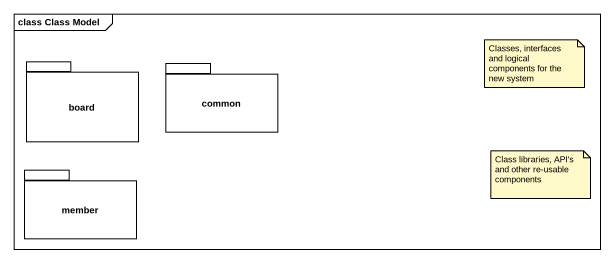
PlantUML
@startuml
mainframe class Class Model
package board {
}
package common {
}
package member {
}
note as N1
  Classes, interfaces and logical components for the new system
end note
note as N2
  Class libraries, API's and other re-usable components
end note
@enduml
